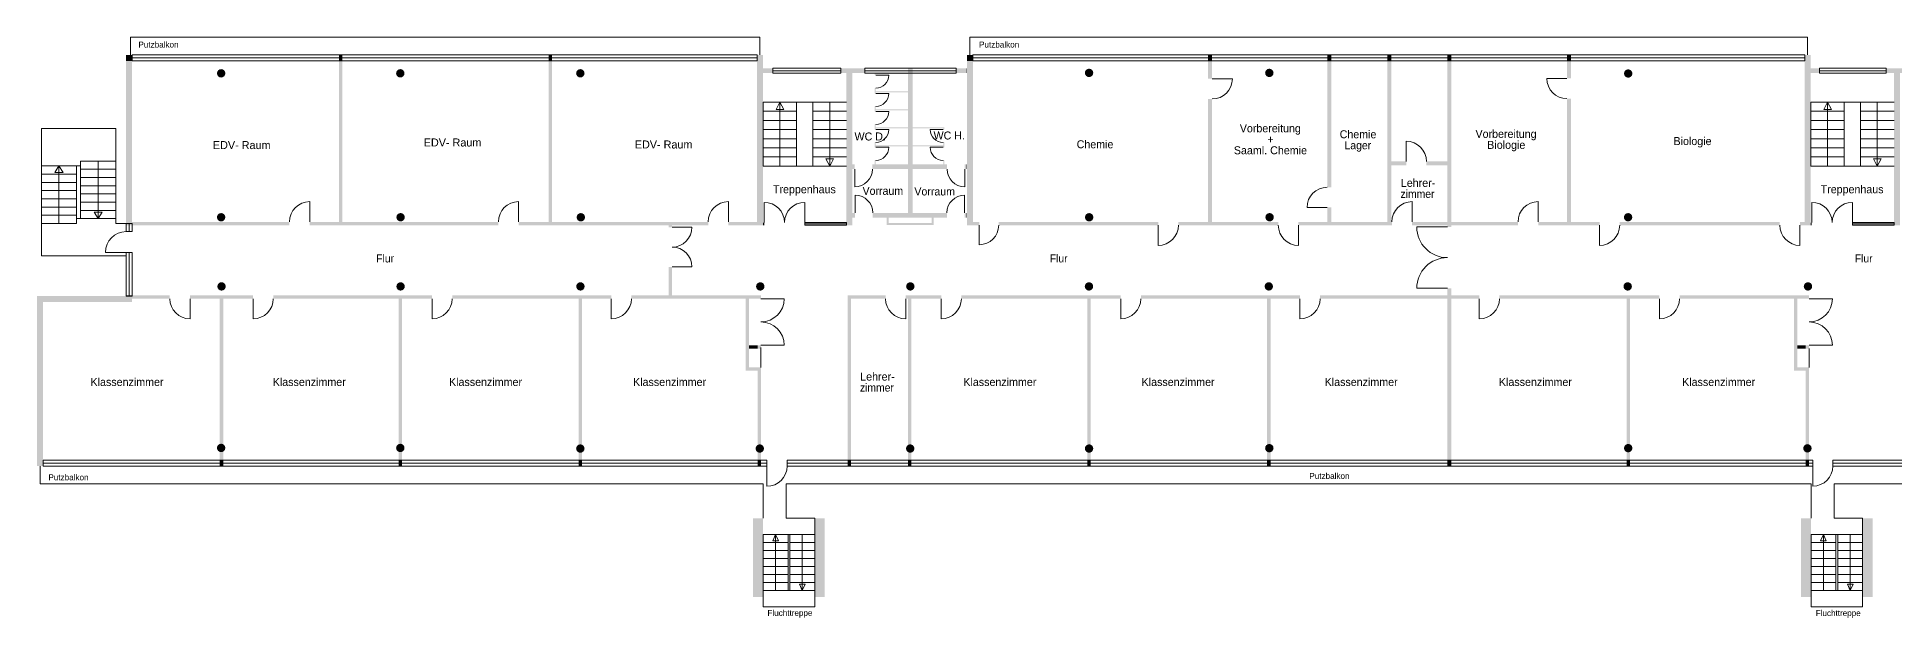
# Model space of a CAD drawing. Header units: inches. Extents: x 6025 to 173895, y 48950 to 78000.
# Drawn here: x 6025 to 98885, y 48950 to 78000 of the extents above; entities that cross this region are included whole.
import ezdxf

# ---------------------------------------------------------------- set-up
doc = ezdxf.new("R2010")
doc.units = ezdxf.units.IN
doc.header["$LTSCALE"] = 150
doc.header["$MEASUREMENT"] = 0
doc.header["$PDMODE"] = 34
doc.header["$PDSIZE"] = 5
doc.linetypes.add('Standardmuster', pattern=[0])
doc.linetypes.add('Volllinie', pattern=[0])
doc.layers.add('Grundebene', color=7, linetype='Continuous')
doc.styles.add('ARIAL', font='arial.ttf', dxfattribs={"height": 0.2})

# ---------------------------------------------------------------- blocks, each defined once
blk = doc.blocks.new('door-7B')
at = {"layer": 'Grundebene', "color": 18, "linetype": 'Standardmuster', "lineweight": 13, "true_color": 0x000000}
blk.add_line((10474, 67231), (9435, 67231), dxfattribs=at)
blk.add_arc((10474, 67231), 1039, 90, 180, dxfattribs=at)
blk = doc.blocks.new('win-83')
at = {"layer": 'Grundebene', "color": 18, "linetype": 'Standardmuster', "lineweight": 13, "true_color": 0x000000}
for p, q in [((10774, 67231), (10474, 67231)), ((10474, 65050), (10474, 67231)), ((10624, 65050), (10624, 67231)), ((10774, 65050), (10774, 67231)), ((10474, 65050), (10774, 65050))]:
    blk.add_line(p, q, dxfattribs=at)
blk = doc.blocks.new('win-8E')
at = {"layer": 'Grundebene', "color": 18, "linetype": 'Standardmuster', "lineweight": 13, "true_color": 0x000000}
for p, q in [((10774, 68677), (10474, 68677)), ((10474, 68270), (10474, 68677)), ((10474, 68270), (10774, 68270)), ((10624, 68270), (10624, 68677)), ((10774, 68270), (10774, 68677))]:
    blk.add_line(p, q, dxfattribs=at)
blk = doc.blocks.new('win-A4')
at = {"layer": 'Grundebene', "color": 18, "linetype": 'Standardmuster', "lineweight": 13, "true_color": 0x000000}
for p, q in [((52804, 77110), (52804, 76810)), ((94383, 77110), (52804, 77110)), ((94383, 76810), (94383, 77110)), ((94383, 76960), (52804, 76960)), ((94383, 76810), (52804, 76810))]:
    blk.add_line(p, q, dxfattribs=at)
blk = doc.blocks.new('win-AF')
at = {"layer": 'Grundebene', "color": 18, "linetype": 'Standardmuster', "lineweight": 13, "true_color": 0x000000}
for p, q in [((10774, 77110), (10774, 76810)), ((42016, 77110), (10774, 77110)), ((42016, 76810), (42016, 77110)), ((42016, 76960), (10774, 76960)), ((42016, 76810), (10774, 76810))]:
    blk.add_line(p, q, dxfattribs=at)
blk = doc.blocks.new('door-1AB')
at = {"layer": 'Grundebene', "color": 18, "linetype": 'Standardmuster', "lineweight": 13, "true_color": 0x000000}
for p, q in [((94734, 68720), (94734, 69735)), ((96764, 68720), (96764, 69735))]:
    blk.add_line(p, q, dxfattribs=at)
for centre, start, end in [((94734, 68720), 0, 90), ((96764, 68720), 90, 180)]:
    blk.add_arc(centre, 1015, start, end, dxfattribs=at)
blk = doc.blocks.new('win-1B5')
at = {"layer": 'Grundebene', "color": 18, "linetype": 'Standardmuster', "lineweight": 13, "true_color": 0x000000}
for p, q in [((96764, 68720), (96764, 68590)), ((96764, 68720), (98845, 68720)), ((98845, 68590), (98845, 68720)), ((96764, 68655), (98845, 68655)), ((96764, 68590), (98845, 68590))]:
    blk.add_line(p, q, dxfattribs=at)
blk = doc.blocks.new('door-2E0')
at = {"layer": 'Grundebene', "color": 18, "linetype": 'Standardmuster', "lineweight": 13, "true_color": 0x000000}
for p, q in [((94595, 64917), (95761, 64917)), ((94595, 62586), (95761, 62586))]:
    blk.add_line(p, q, dxfattribs=at)
for centre, start, end in [((94595, 64917), 270, 0), ((94595, 62586), 0, 90)]:
    blk.add_arc(centre, 1166, start, end, dxfattribs=at)
blk = doc.blocks.new('door-2EA')
at = {"layer": 'Grundebene', "color": 18, "linetype": 'Standardmuster', "lineweight": 13, "true_color": 0x000000}
blk.add_line((87115, 64915), (87115, 63905), dxfattribs=at)
blk.add_arc((87115, 64915), 1010, 270, 0, dxfattribs=at)
blk = doc.blocks.new('door-2F2')
at = {"layer": 'Grundebene', "color": 18, "linetype": 'Standardmuster', "lineweight": 13, "true_color": 0x000000}
blk.add_line((78113, 64915), (78113, 63905), dxfattribs=at)
blk.add_arc((78113, 64915), 1010, 270, 0, dxfattribs=at)
blk = doc.blocks.new('door-2FA')
at = {"layer": 'Grundebene', "color": 18, "linetype": 'Standardmuster', "lineweight": 13, "true_color": 0x000000}
blk.add_line((69147, 64915), (69147, 63905), dxfattribs=at)
blk.add_arc((69147, 64915), 1010, 270, 0, dxfattribs=at)
blk = doc.blocks.new('door-302')
at = {"layer": 'Grundebene', "color": 18, "linetype": 'Standardmuster', "lineweight": 13, "true_color": 0x000000}
blk.add_line((60187, 64915), (60187, 63905), dxfattribs=at)
blk.add_arc((60187, 64915), 1010, 270, 0, dxfattribs=at)
blk = doc.blocks.new('door-30A')
at = {"layer": 'Grundebene', "color": 18, "linetype": 'Standardmuster', "lineweight": 13, "true_color": 0x000000}
blk.add_line((51215, 64915), (51215, 63905), dxfattribs=at)
blk.add_arc((51215, 64915), 1010, 270, 0, dxfattribs=at)
blk = doc.blocks.new('door-312')
at = {"layer": 'Grundebene', "color": 18, "linetype": 'Standardmuster', "lineweight": 13, "true_color": 0x000000}
blk.add_line((49442, 64915), (49442, 63905), dxfattribs=at)
blk.add_arc((49442, 64915), 1010, 180, 270, dxfattribs=at)
blk = doc.blocks.new('door-36C')
at = {"layer": 'Grundebene', "color": 18, "linetype": 'Standardmuster', "lineweight": 13, "true_color": 0x000000}
for p, q in [((42367, 68720), (42367, 69735)), ((44397, 68720), (44397, 69735))]:
    blk.add_line(p, q, dxfattribs=at)
for centre, start, end in [((42367, 68720), 0, 90), ((44397, 68720), 90, 180)]:
    blk.add_arc(centre, 1015, start, end, dxfattribs=at)
blk = doc.blocks.new('win-376')
at = {"layer": 'Grundebene', "color": 18, "linetype": 'Standardmuster', "lineweight": 13, "true_color": 0x000000}
for p, q in [((44397, 68720), (44397, 68590)), ((44397, 68720), (46478, 68720)), ((46478, 68590), (46478, 68720)), ((44397, 68655), (46478, 68655)), ((44397, 68590), (46478, 68590))]:
    blk.add_line(p, q, dxfattribs=at)
blk = doc.blocks.new('door-381')
at = {"layer": 'Grundebene', "color": 18, "linetype": 'Standardmuster', "lineweight": 13, "true_color": 0x000000}
blk.add_line((46894, 71398), (46894, 70513), dxfattribs=at)
blk.add_arc((46894, 71398), 885, 270, 0, dxfattribs=at)
blk = doc.blocks.new('door-389')
at = {"layer": 'Grundebene', "color": 18, "linetype": 'Standardmuster', "lineweight": 13, "true_color": 0x000000}
blk.add_line((46913, 69210), (46913, 70095), dxfattribs=at)
blk.add_arc((46913, 69210), 885, 0, 90, dxfattribs=at)
blk = doc.blocks.new('door-391')
at = {"layer": 'Grundebene', "color": 18, "linetype": 'Standardmuster', "lineweight": 13, "true_color": 0x000000}
blk.add_line((52386, 69210), (52386, 70095), dxfattribs=at)
blk.add_arc((52386, 69210), 885, 90, 180, dxfattribs=at)
blk = doc.blocks.new('door-399')
at = {"layer": 'Grundebene', "color": 18, "linetype": 'Standardmuster', "lineweight": 13, "true_color": 0x000000}
blk.add_line((52395, 71398), (52395, 70513), dxfattribs=at)
blk.add_arc((52395, 71398), 885, 180, 270, dxfattribs=at)
blk = doc.blocks.new('win-3BA')
at = {"layer": 'Grundebene', "color": 18, "linetype": 'Standardmuster', "lineweight": 13, "true_color": 0x000000}
for p, q in [((47402, 76439), (47402, 76199)), ((47402, 76439), (51956, 76439)), ((47402, 76319), (51956, 76319)), ((47402, 76199), (51956, 76199)), ((51956, 76199), (51956, 76439))]:
    blk.add_line(p, q, dxfattribs=at)
blk = doc.blocks.new('door-3DE')
at = {"layer": 'Grundebene', "color": 18, "linetype": 'Standardmuster', "lineweight": 13, "true_color": 0x000000}
blk.add_line((47943, 72488), (48597, 72488), dxfattribs=at)
blk.add_arc((47943, 72488), 654, 270, 0, dxfattribs=at)
blk = doc.blocks.new('door-3F1')
at = {"layer": 'Grundebene', "color": 18, "linetype": 'Standardmuster', "lineweight": 13, "true_color": 0x000000}
blk.add_line((47943, 73385), (48597, 73385), dxfattribs=at)
blk.add_arc((47943, 73385), 654, 270, 0, dxfattribs=at)
blk = doc.blocks.new('door-404')
at = {"layer": 'Grundebene', "color": 18, "linetype": 'Standardmuster', "lineweight": 13, "true_color": 0x000000}
blk.add_line((47943, 74286), (48597, 74286), dxfattribs=at)
blk.add_arc((47943, 74286), 654, 270, 0, dxfattribs=at)
blk = doc.blocks.new('door-417')
at = {"layer": 'Grundebene', "color": 18, "linetype": 'Standardmuster', "lineweight": 13, "true_color": 0x000000}
blk.add_line((47943, 75187), (48597, 75187), dxfattribs=at)
blk.add_arc((47943, 75187), 654, 270, 0, dxfattribs=at)
blk = doc.blocks.new('door-42A')
at = {"layer": 'Grundebene', "color": 18, "linetype": 'Standardmuster', "lineweight": 13, "true_color": 0x000000}
blk.add_line((47943, 76098), (48597, 76098), dxfattribs=at)
blk.add_arc((47943, 76098), 654, 270, 0, dxfattribs=at)
blk = doc.blocks.new('door-448')
at = {"layer": 'Grundebene', "color": 18, "linetype": 'Standardmuster', "lineweight": 13, "true_color": 0x000000}
blk.add_line((51318, 73385), (50664, 73385), dxfattribs=at)
blk.add_arc((51318, 73385), 654, 180, 270, dxfattribs=at)
blk = doc.blocks.new('door-450')
at = {"layer": 'Grundebene', "color": 18, "linetype": 'Standardmuster', "lineweight": 13, "true_color": 0x000000}
blk.add_line((51318, 72488), (50664, 72488), dxfattribs=at)
blk.add_arc((51318, 72488), 654, 180, 270, dxfattribs=at)
blk = doc.blocks.new('door-473')
at = {"layer": 'Grundebene', "color": 18, "linetype": 'Standardmuster', "lineweight": 13, "true_color": 0x000000}
for p, q in [((42204, 64917), (43370, 64917)), ((42204, 62586), (43370, 62586))]:
    blk.add_line(p, q, dxfattribs=at)
for centre, start, end in [((42204, 64917), 270, 0), ((42204, 62586), 0, 90)]:
    blk.add_arc(centre, 1166, start, end, dxfattribs=at)
blk = doc.blocks.new('door-4AB')
at = {"layer": 'Grundebene', "color": 18, "linetype": 'Standardmuster', "lineweight": 13, "true_color": 0x000000}
blk.add_line((34722, 64915), (34722, 63905), dxfattribs=at)
blk.add_arc((34722, 64915), 1010, 270, 0, dxfattribs=at)
blk = doc.blocks.new('door-4B3')
at = {"layer": 'Grundebene', "color": 18, "linetype": 'Standardmuster', "lineweight": 13, "true_color": 0x000000}
blk.add_line((25763, 64915), (25763, 63905), dxfattribs=at)
blk.add_arc((25763, 64915), 1010, 270, 0, dxfattribs=at)
blk = doc.blocks.new('door-4BB')
at = {"layer": 'Grundebene', "color": 18, "linetype": 'Standardmuster', "lineweight": 13, "true_color": 0x000000}
blk.add_line((16821, 64915), (16821, 63905), dxfattribs=at)
blk.add_arc((16821, 64915), 1010, 270, 0, dxfattribs=at)
blk = doc.blocks.new('door-4C3')
at = {"layer": 'Grundebene', "color": 18, "linetype": 'Standardmuster', "lineweight": 13, "true_color": 0x000000}
blk.add_line((13666, 64915), (13666, 63905), dxfattribs=at)
blk.add_arc((13666, 64915), 1010, 180, 270, dxfattribs=at)
blk = doc.blocks.new('door-4EB')
at = {"layer": 'Grundebene', "color": 18, "linetype": 'Standardmuster', "lineweight": 13, "true_color": 0x000000}
blk.add_line((40578, 68760), (40578, 69770), dxfattribs=at)
blk.add_arc((40578, 68760), 1010, 90, 180, dxfattribs=at)
blk = doc.blocks.new('door-4F3')
at = {"layer": 'Grundebene', "color": 18, "linetype": 'Standardmuster', "lineweight": 13, "true_color": 0x000000}
blk.add_line((30092, 68760), (30092, 69770), dxfattribs=at)
blk.add_arc((30092, 68760), 1010, 90, 180, dxfattribs=at)
blk = doc.blocks.new('door-4FB')
at = {"layer": 'Grundebene', "color": 18, "linetype": 'Standardmuster', "lineweight": 13, "true_color": 0x000000}
blk.add_line((19649, 68760), (19649, 69770), dxfattribs=at)
blk.add_arc((19649, 68760), 1010, 90, 180, dxfattribs=at)
blk = doc.blocks.new('door-50C')
at = {"layer": 'Grundebene', "color": 18, "linetype": 'Standardmuster', "lineweight": 13, "true_color": 0x000000}
for p, q in [((37760, 68491), (38754, 68491)), ((37760, 66503), (38754, 66503))]:
    blk.add_line(p, q, dxfattribs=at)
for centre, start, end in [((37760, 68491), 270, 0), ((37760, 66503), 0, 90)]:
    blk.add_arc(centre, 994, start, end, dxfattribs=at)
blk = doc.blocks.new('door-597')
at = {"layer": 'Grundebene', "color": 18, "linetype": 'Standardmuster', "lineweight": 13, "true_color": 0x000000}
blk.add_line((42502, 56540), (42502, 55530), dxfattribs=at)
blk.add_arc((42502, 56540), 1010, 270, 0, dxfattribs=at)
blk = doc.blocks.new('win-5AC')
at = {"layer": 'Grundebene', "color": 18, "linetype": 'Standardmuster', "lineweight": 13, "true_color": 0x000000}
for p, q in [((42803, 76439), (42803, 76199)), ((42803, 76439), (46194, 76439)), ((42803, 76319), (46194, 76319)), ((42803, 76199), (46194, 76199)), ((46194, 76199), (46194, 76439))]:
    blk.add_line(p, q, dxfattribs=at)
blk = doc.blocks.new('door-5B7')
at = {"layer": 'Grundebene', "color": 18, "linetype": 'Standardmuster', "lineweight": 13, "true_color": 0x000000}
blk.add_line((53116, 68590), (53116, 67616), dxfattribs=at)
blk.add_arc((53116, 68590), 974, 270, 0, dxfattribs=at)
blk = doc.blocks.new('door-5CA')
at = {"layer": 'Grundebene', "color": 18, "linetype": 'Standardmuster', "lineweight": 13, "true_color": 0x000000}
blk.add_line((94787, 56540), (94787, 55540), dxfattribs=at)
blk.add_arc((94787, 56540), 1000, 270, 0, dxfattribs=at)
blk = doc.blocks.new('door-5F2')
at = {"layer": 'Grundebene', "color": 18, "linetype": 'Standardmuster', "lineweight": 13, "true_color": 0x000000}
blk.add_line((94143, 68590), (94143, 67580), dxfattribs=at)
blk.add_arc((94143, 68590), 1010, 180, 270, dxfattribs=at)
blk = doc.blocks.new('door-5FA')
at = {"layer": 'Grundebene', "color": 18, "linetype": 'Standardmuster', "lineweight": 13, "true_color": 0x000000}
blk.add_line((81061, 68760), (81061, 69770), dxfattribs=at)
blk.add_arc((81061, 68760), 1010, 90, 180, dxfattribs=at)
blk = doc.blocks.new('door-602')
at = {"layer": 'Grundebene', "color": 18, "linetype": 'Standardmuster', "lineweight": 13, "true_color": 0x000000}
blk.add_line((74755, 68760), (74755, 69770), dxfattribs=at)
blk.add_arc((74755, 68760), 1010, 90, 180, dxfattribs=at)
blk = doc.blocks.new('door-60A')
at = {"layer": 'Grundebene', "color": 18, "linetype": 'Standardmuster', "lineweight": 13, "true_color": 0x000000}
blk.add_line((70514, 69478), (69504, 69478), dxfattribs=at)
blk.add_arc((70514, 69478), 1010, 90, 180, dxfattribs=at)
blk = doc.blocks.new('door-612')
at = {"layer": 'Grundebene', "color": 18, "linetype": 'Standardmuster', "lineweight": 13, "true_color": 0x000000}
blk.add_line((62063, 68590), (62063, 67580), dxfattribs=at)
blk.add_arc((62063, 68590), 1010, 270, 0, dxfattribs=at)
blk = doc.blocks.new('door-61A')
at = {"layer": 'Grundebene', "color": 18, "linetype": 'Standardmuster', "lineweight": 13, "true_color": 0x000000}
blk.add_line((64760, 75917), (65770, 75917), dxfattribs=at)
blk.add_arc((64760, 75917), 1010, 270, 0, dxfattribs=at)
blk = doc.blocks.new('door-622')
at = {"layer": 'Grundebene', "color": 18, "linetype": 'Standardmuster', "lineweight": 13, "true_color": 0x000000}
blk.add_line((82495, 75933), (81485, 75933), dxfattribs=at)
blk.add_arc((82495, 75933), 1010, 180, 270, dxfattribs=at)
blk = doc.blocks.new('door-633')
at = {"layer": 'Grundebene', "color": 18, "linetype": 'Standardmuster', "lineweight": 13, "true_color": 0x000000}
blk.add_line((74460, 71783), (74460, 72793), dxfattribs=at)
blk.add_arc((74460, 71783), 1010, 0, 90, dxfattribs=at)
blk = doc.blocks.new('door-63B')
at = {"layer": 'Grundebene', "color": 18, "linetype": 'Standardmuster', "lineweight": 13, "true_color": 0x000000}
for p, q in [((76521, 68504), (74987, 68504)), ((76521, 65436), (74987, 65436))]:
    blk.add_line(p, q, dxfattribs=at)
for centre, start, end in [((76521, 68504), 180, 270), ((76521, 65436), 90, 180)]:
    blk.add_arc(centre, 1534, start, end, dxfattribs=at)
blk = doc.blocks.new('win-65F')
at = {"layer": 'Grundebene', "color": 18, "linetype": 'Standardmuster', "lineweight": 13, "true_color": 0x000000}
for p, q in [((95120, 76439), (95120, 76199)), ((95120, 76439), (98447, 76439)), ((95120, 76319), (98447, 76319)), ((95120, 76199), (98447, 76199)), ((98447, 76199), (98447, 76439))]:
    blk.add_line(p, q, dxfattribs=at)
blk = doc.blocks.new('door-8A4')
at = {"layer": 'Grundebene', "color": 18, "linetype": 'Standardmuster', "lineweight": 13, "true_color": 0x000000}
blk.add_line((69075, 68590), (69075, 67580), dxfattribs=at)
blk.add_arc((69075, 68590), 1010, 180, 270, dxfattribs=at)
blk = doc.blocks.new('door-8AC')
at = {"layer": 'Grundebene', "color": 18, "linetype": 'Standardmuster', "lineweight": 13, "true_color": 0x000000}
blk.add_line((84122, 68590), (84122, 67580), dxfattribs=at)
blk.add_arc((84122, 68590), 1010, 270, 0, dxfattribs=at)

msp = doc.modelspace()

# ---------------------------------------------------------------- hatches: boundary and pattern name
at = {"layer": 'Grundebene', "true_color": 0x000000, "transparency": 33554687}
for points in [[(10774, 76810), (10774, 77110), (10474, 77110), (10474, 76810)], [(21114, 77110), (21284, 77110), (21284, 76810), (21114, 76810)], [(31589, 77110), (31759, 77110), (31759, 76810), (31589, 76810)], [(42016, 68590), (42016, 77110), (42316, 77110), (42316, 68590)], [(52804, 76810), (52804, 77110), (52505, 77110), (52505, 76810)], [(64560, 77110), (64760, 77110), (64760, 76810), (64560, 76810)], [(70514, 77110), (70714, 77110), (70714, 76810), (70514, 76810)], [(73511, 77110), (73711, 77110), (73711, 76810), (73511, 76810)], [(76521, 77110), (76721, 77110), (76721, 76810), (76521, 76810)], [(82495, 77110), (82695, 77110), (82695, 76810), (82495, 76810)], [(94383, 68590), (94383, 77110), (94683, 77110), (94683, 68590)], [(21284, 76810), (21284, 68760), (21114, 68760), (21114, 76810)], [(31759, 76810), (31759, 68760), (31589, 68760), (31589, 76810)], [(46778, 76199), (46778, 68590), (46478, 68590), (46478, 76199)], [(49789, 76439), (49789, 68970), (49549, 68970), (49549, 76439)], [(52488, 76199), (52505, 76199), (52505, 76439), (52488, 76439)], [(52805, 76810), (52805, 68590), (52505, 68590), (52505, 76810)], [(73511, 68760), (73511, 76810), (73711, 76810), (73711, 68760)], [(99145, 76199), (99145, 68590), (98845, 68590), (98845, 76199)], [(52488, 71398), (52505, 71398), (52505, 71638), (52488, 71638)], [(42367, 68720), (42316, 68720), (42316, 68590), (42367, 68590)], [(48592, 68970), (48592, 68700), (50738, 68700), (50738, 68970), (50838, 68970), (50838, 68600), (48492, 68600), (48492, 68970)], [(52488, 68970), (52505, 68970), (52505, 69210), (52488, 69210)], [(94734, 68720), (94683, 68720), (94683, 68590), (94734, 68590)], [(6325, 65050), (6325, 56540), (6025, 56540), (6025, 65050)], [(6325, 65050), (10745, 65050), (10745, 64750), (6325, 64750)], [(10774, 65085), (10474, 65085), (10474, 65048), (10774, 65048)], [(15324, 64915), (15324, 56840), (15154, 56840), (15154, 64915)], [(24258, 64915), (24258, 56840), (24088, 56840), (24088, 64915)], [(33260, 64915), (33260, 56840), (33090, 56840), (33090, 64915)], [(41615, 64915), (41615, 61480), (42034, 61480), (42034, 61310), (41445, 61310), (41445, 64915)], [(49727, 64915), (49727, 56840), (49557, 56840), (49557, 64915)], [(58685, 64915), (58685, 56840), (58515, 56840), (58515, 64915)], [(67679, 64915), (67679, 56840), (67509, 56840), (67509, 64915)], [(85649, 64915), (85649, 56840), (85479, 56840), (85479, 64915)], [(94006, 64915), (94006, 61480), (94425, 61480), (94425, 61310), (93836, 61310), (93836, 64915)], [(41615, 62586), (42034, 62586), (42034, 62416), (41615, 62416)], [(94006, 62586), (94425, 62586), (94425, 62416), (94006, 62416)], [(15154, 56840), (15324, 56840), (15324, 56540), (15154, 56540)], [(24088, 56840), (24258, 56840), (24258, 56540), (24088, 56540)], [(33090, 56840), (33260, 56840), (33260, 56540), (33090, 56540)], [(42034, 56840), (42204, 56840), (42204, 56540), (42034, 56540)], [(46540, 56840), (46710, 56840), (46710, 56540), (46540, 56540)], [(49557, 56840), (49727, 56840), (49727, 56540), (49557, 56540)], [(58515, 56840), (58685, 56840), (58685, 56540), (58515, 56540)], [(67509, 56840), (67679, 56840), (67679, 56540), (67509, 56540)], [(76521, 56840), (76721, 56840), (76721, 56540), (76521, 56540)], [(85479, 56840), (85649, 56840), (85649, 56540), (85479, 56540)], [(94425, 56840), (94595, 56840), (94595, 56540), (94425, 56540)], [(41815, 53930), (42315, 53930), (42315, 50000), (41815, 50000)], [(44895, 53930), (45395, 53930), (45395, 50000), (44895, 50000)], [(94195, 53930), (94695, 53930), (94695, 50000), (94195, 50000)], [(97275, 53930), (97775, 53930), (97775, 50000), (97275, 50000)], [(42315, 49501), (44895, 49501), (44895, 49493), (42315, 49493)], [(94695, 49501), (97275, 49501), (97275, 49493), (94695, 49493)]]:
    msp.add_hatch(color=18, dxfattribs=at).paths.add_polyline_path(points, flags=0)
h = msp.add_hatch(color=18, dxfattribs=at)
h.paths.add_polyline_path([(10774, 65050), (10474, 65050), (10474, 64750), (10774, 64750)], flags=0)
h.paths.add_polyline_path([(10474, 76810), (10774, 76810), (10774, 68677), (10474, 68677)], flags=0)
h = msp.add_hatch(color=18, dxfattribs=at)
edge = h.paths.add_edge_path(flags=0)
edge.add_arc((15222, 76190), 210, 0, 360)
h = msp.add_hatch(color=18, dxfattribs=at)
edge = h.paths.add_edge_path(flags=0)
edge.add_arc((24177, 76190), 210, 0, 360)
h = msp.add_hatch(color=18, dxfattribs=at)
edge = h.paths.add_edge_path(flags=0)
edge.add_arc((33177, 76190), 210, 0, 360)
h = msp.add_hatch(color=18, dxfattribs=at)
h.paths.add_polyline_path([(42803, 76199), (42316, 76199), (42316, 76439), (42803, 76439)], flags=0)
h.paths.add_polyline_path([(47402, 76439), (46194, 76439), (46194, 76199), (47402, 76199)], flags=0)
h.paths.add_polyline_path([(51956, 76199), (52488, 76199), (52488, 76439), (51956, 76439)], flags=0)
h = msp.add_hatch(color=18, dxfattribs=at)
h.paths.add_polyline_path([(47893, 76199), (49549, 76199), (49549, 76149), (47943, 76149), (47943, 76098), (47893, 76098)], flags=0)
h.paths.add_polyline_path([(47943, 75248), (47943, 75444), (47893, 75444), (47893, 75248)], flags=0)
h = msp.add_hatch(color=18, dxfattribs=at)
edge = h.paths.add_edge_path(flags=0)
edge.add_arc((58607, 76210), 210, 0, 360)
h = msp.add_hatch(color=18, dxfattribs=at)
h.paths.add_polyline_path([(64560, 75917), (64760, 75917), (64760, 76810), (64560, 76810)], flags=0)
h.paths.add_polyline_path([(64760, 68760), (64760, 74907), (64560, 74907), (64560, 68760)], flags=0)
h = msp.add_hatch(color=18, dxfattribs=at)
edge = h.paths.add_edge_path(flags=0)
edge.add_arc((67617, 76210), 210, 0, 360)
h = msp.add_hatch(color=18, dxfattribs=at)
h.paths.add_polyline_path([(70514, 70488), (70714, 70488), (70714, 76810), (70514, 76810)], flags=0)
h.paths.add_polyline_path([(70714, 68760), (70714, 69478), (70514, 69478), (70514, 68760)], flags=0)
h = msp.add_hatch(color=18, dxfattribs=at)
h.paths.add_polyline_path([(76521, 68504), (76721, 68504), (76721, 76810), (76521, 76810)], flags=0)
h.paths.add_polyline_path([(76721, 56840), (76721, 65436), (76521, 65436), (76521, 56840)], flags=0)
h = msp.add_hatch(color=18, dxfattribs=at)
h.paths.add_polyline_path([(82495, 75933), (82695, 75933), (82695, 76810), (82495, 76810)], flags=0)
h.paths.add_polyline_path([(82495, 68760), (82495, 74923), (82695, 74923), (82695, 68760)], flags=0)
h = msp.add_hatch(color=18, dxfattribs=at)
edge = h.paths.add_edge_path(flags=0)
edge.add_arc((85557, 76180), 210, 0, 360)
h = msp.add_hatch(color=18, dxfattribs=at)
h.paths.add_polyline_path([(95120, 76199), (94683, 76199), (94683, 76439), (95120, 76439)], flags=0)
h.paths.add_polyline_path([(99769, 76439), (98447, 76439), (98447, 76199), (99769, 76199)], flags=0)
h.paths.add_polyline_path([(104323, 76199), (104855, 76199), (104855, 76439), (104323, 76439)], flags=0)
h = msp.add_hatch(color=18, dxfattribs=at)
h.paths.add_polyline_path([(47893, 75288), (49549, 75288), (49549, 75238), (47943, 75238), (47943, 75187), (47893, 75187)], flags=0)
h.paths.add_polyline_path([(47943, 74337), (47943, 74533), (47893, 74533), (47893, 74337)], flags=0)
h = msp.add_hatch(color=18, dxfattribs=at)
h.paths.add_polyline_path([(47893, 74388), (49549, 74388), (49549, 74338), (47943, 74338), (47943, 74286), (47893, 74286)], flags=0)
h.paths.add_polyline_path([(47943, 73436), (47943, 73632), (47893, 73632), (47893, 73436)], flags=0)
h = msp.add_hatch(color=18, dxfattribs=at)
h.paths.add_polyline_path([(47893, 73487), (49549, 73487), (49549, 73437), (47943, 73437), (47943, 73385), (47893, 73385)], flags=0)
h.paths.add_polyline_path([(47943, 72535), (47943, 72731), (47893, 72731), (47893, 72535)], flags=0)
h = msp.add_hatch(color=18, dxfattribs=at)
h.paths.add_polyline_path([(49713, 73487), (49713, 73437), (51318, 73437), (51318, 73385), (51368, 73385), (51368, 73487)], flags=0)
h.paths.add_polyline_path([(51318, 72535), (51368, 72535), (51368, 72731), (51318, 72731)], flags=0)
h = msp.add_hatch(color=18, dxfattribs=at)
h.paths.add_polyline_path([(47893, 72590), (49549, 72590), (49549, 72540), (47943, 72540), (47943, 72488), (47893, 72488)], flags=0)
h.paths.add_polyline_path([(47943, 71638), (47943, 71834), (47893, 71834), (47893, 71638)], flags=0)
h = msp.add_hatch(color=18, dxfattribs=at)
h.paths.add_polyline_path([(51368, 72590), (49713, 72590), (49713, 72540), (51318, 72540), (51318, 72488), (51368, 72488)], flags=0)
h.paths.add_polyline_path([(51318, 71638), (51318, 71834), (51368, 71834), (51368, 71638)], flags=0)
h = msp.add_hatch(color=18, dxfattribs=at)
h.paths.add_polyline_path([(46894, 71638), (46738, 71638), (46738, 71398), (46894, 71398)], flags=0)
h.paths.add_polyline_path([(47779, 71398), (51510, 71398), (51510, 71638), (47779, 71638)], flags=0)
h.paths.add_polyline_path([(52395, 71638), (52395, 71398), (52488, 71398), (52488, 71638)], flags=0)
h = msp.add_hatch(color=18, dxfattribs=at)
h.paths.add_polyline_path([(75470, 71783), (75470, 71583), (76521, 71583), (76521, 71783)], flags=0)
h.paths.add_polyline_path([(73711, 71583), (74460, 71583), (74460, 71783), (73711, 71783)], flags=0)
h = msp.add_hatch(color=18, dxfattribs=at)
h.paths.add_polyline_path([(39568, 68590), (39568, 68760), (30092, 68760), (30092, 68590)], flags=0)
h.paths.add_polyline_path([(18639, 68760), (18639, 68590), (10474, 68590), (10474, 68760)], flags=0)
h.paths.add_polyline_path([(29082, 68590), (29082, 68760), (19649, 68760), (19649, 68590)], flags=0)
h.paths.add_polyline_path([(40578, 68760), (42016, 68760), (42016, 68590), (40578, 68590)], flags=0)
h = msp.add_hatch(color=18, dxfattribs=at)
edge = h.paths.add_edge_path(flags=0)
edge.add_arc((15222, 68990), 210, 0, 360)
h = msp.add_hatch(color=18, dxfattribs=at)
edge = h.paths.add_edge_path(flags=0)
edge.add_arc((24192, 68990), 210, 0, 360)
h = msp.add_hatch(color=18, dxfattribs=at)
edge = h.paths.add_edge_path(flags=0)
edge.add_arc((33202, 68990), 210, 0, 360)
h = msp.add_hatch(color=18, dxfattribs=at)
h.paths.add_polyline_path([(46913, 69210), (46738, 69210), (46738, 68970), (46913, 68970)], flags=0)
h.paths.add_polyline_path([(47798, 69210), (51501, 69210), (51501, 68970), (47798, 68970)], flags=0)
h.paths.add_polyline_path([(52386, 68970), (52386, 69210), (52488, 69210), (52488, 68970)], flags=0)
h = msp.add_hatch(color=18, dxfattribs=at)
h.paths.add_polyline_path([(53116, 68590), (52805, 68590), (52805, 68760), (53116, 68760)], flags=0)
h.paths.add_polyline_path([(93133, 68590), (93133, 68760), (85132, 68760), (85132, 68590)], flags=0)
h.paths.add_polyline_path([(81061, 68760), (81061, 68590), (84122, 68590), (84122, 68760)], flags=0)
h.paths.add_polyline_path([(68065, 68760), (63073, 68760), (63073, 68590), (68065, 68590)], flags=0)
h.paths.add_polyline_path([(69075, 68590), (73745, 68590), (73745, 68760), (69075, 68760)], flags=0)
h.paths.add_polyline_path([(54090, 68590), (54090, 68760), (62063, 68760), (62063, 68590)], flags=0)
h.paths.add_polyline_path([(80051, 68590), (80051, 68760), (74755, 68760), (74755, 68590)], flags=0)
h.paths.add_polyline_path([(94383, 68760), (94143, 68760), (94143, 68590), (94383, 68590)], flags=0)
h = msp.add_hatch(color=18, dxfattribs=at)
edge = h.paths.add_edge_path(flags=0)
edge.add_arc((58612, 68990), 210, 0, 360)
h = msp.add_hatch(color=18, dxfattribs=at)
edge = h.paths.add_edge_path(flags=0)
edge.add_arc((67632, 68990), 210, 0, 360)
h = msp.add_hatch(color=18, dxfattribs=at)
edge = h.paths.add_edge_path(flags=0)
edge.add_arc((85552, 68990), 210, 0, 360)
h = msp.add_hatch(color=18, dxfattribs=at)
h.paths.add_polyline_path([(37760, 66503), (37590, 66503), (37590, 65085), (37760, 65085)], flags=0)
h.paths.add_polyline_path([(37590, 68590), (37590, 68491), (37760, 68491), (37760, 68590)], flags=0)
h = msp.add_hatch(color=18, dxfattribs=at)
h.paths.add_polyline_path([(42204, 64917), (42204, 65085), (35732, 65085), (35732, 64915), (41998, 64915), (41998, 64917)], flags=0)
h.paths.add_polyline_path([(42034, 61480), (42204, 61480), (42204, 56840), (42034, 56840)], flags=0)
h.paths.add_polyline_path([(42204, 62416), (42034, 62416), (42034, 62586), (42204, 62586)], flags=0)
h.paths.add_polyline_path([(12656, 65085), (10774, 65085), (10774, 64915), (12656, 64915)], flags=0)
h.paths.add_polyline_path([(16821, 64915), (16821, 65085), (13666, 65085), (13666, 64915)], flags=0)
h.paths.add_polyline_path([(25763, 65085), (25763, 64915), (17831, 64915), (17831, 65085)], flags=0)
h.paths.add_polyline_path([(34722, 64915), (26773, 64915), (26773, 65085), (34722, 65085)], flags=0)
h = msp.add_hatch(color=18, dxfattribs=at)
edge = h.paths.add_edge_path(flags=0)
edge.add_arc((15242, 65530), 210, 0, 360)
h = msp.add_hatch(color=18, dxfattribs=at)
edge = h.paths.add_edge_path(flags=0)
edge.add_arc((24192, 65530), 210, 0, 360)
h = msp.add_hatch(color=18, dxfattribs=at)
edge = h.paths.add_edge_path(flags=0)
edge.add_arc((33182, 65530), 210, 0, 360)
h = msp.add_hatch(color=18, dxfattribs=at)
edge = h.paths.add_edge_path(flags=0)
edge.add_arc((42172, 65530), 210, 0, 360)
h = msp.add_hatch(color=18, dxfattribs=at)
h.paths.add_polyline_path([(94389, 64915), (94389, 64917), (94595, 64917), (94595, 65085), (88125, 65085), (88125, 64915)], flags=0)
h.paths.add_polyline_path([(94425, 61480), (94595, 61480), (94595, 56840), (94425, 56840)], flags=0)
h.paths.add_polyline_path([(94595, 62416), (94425, 62416), (94425, 62586), (94595, 62586)], flags=0)
h.paths.add_polyline_path([(48432, 64915), (48432, 65085), (46540, 65085), (46540, 56840), (46710, 56840), (46710, 64915)], flags=0)
h.paths.add_polyline_path([(49442, 64915), (51215, 64915), (51215, 65085), (49442, 65085)], flags=0)
h.paths.add_polyline_path([(52225, 65085), (60187, 65085), (60187, 64915), (52225, 64915)], flags=0)
h.paths.add_polyline_path([(69147, 65085), (69147, 64915), (61197, 64915), (61197, 65085)], flags=0)
h.paths.add_polyline_path([(78113, 64915), (70157, 64915), (70157, 65085), (78113, 65085)], flags=0)
h.paths.add_polyline_path([(79123, 64915), (79123, 65085), (87115, 65085), (87115, 64915)], flags=0)
h = msp.add_hatch(color=18, dxfattribs=at)
edge = h.paths.add_edge_path(flags=0)
edge.add_arc((49672, 65530), 210, 0, 360)
h = msp.add_hatch(color=18, dxfattribs=at)
edge = h.paths.add_edge_path(flags=0)
edge.add_arc((58602, 65530), 210, 0, 360)
h = msp.add_hatch(color=18, dxfattribs=at)
edge = h.paths.add_edge_path(flags=0)
edge.add_arc((67592, 65530), 210, 0, 360)
h = msp.add_hatch(color=18, dxfattribs=at)
edge = h.paths.add_edge_path(flags=0)
edge.add_arc((85532, 65530), 210, 0, 360)
h = msp.add_hatch(color=18, dxfattribs=at)
edge = h.paths.add_edge_path(flags=0)
edge.add_arc((94542, 65530), 210, 0, 360)
h = msp.add_hatch(color=18, dxfattribs=at)
edge = h.paths.add_edge_path(flags=0)
edge.add_arc((15222, 57450), 210, 0, 360)
h = msp.add_hatch(color=18, dxfattribs=at)
edge = h.paths.add_edge_path(flags=0)
edge.add_arc((24177, 57450), 210, 0, 360)
h = msp.add_hatch(color=18, dxfattribs=at)
edge = h.paths.add_edge_path(flags=0)
edge.add_arc((33177, 57420), 210, 0, 360)
h = msp.add_hatch(color=18, dxfattribs=at)
edge = h.paths.add_edge_path(flags=0)
edge.add_arc((42147, 57420), 210, 0, 360)
h = msp.add_hatch(color=18, dxfattribs=at)
edge = h.paths.add_edge_path(flags=0)
edge.add_arc((49667, 57420), 210, 0, 360)
h = msp.add_hatch(color=18, dxfattribs=at)
edge = h.paths.add_edge_path(flags=0)
edge.add_arc((58607, 57420), 210, 0, 360)
h = msp.add_hatch(color=18, dxfattribs=at)
edge = h.paths.add_edge_path(flags=0)
edge.add_arc((67617, 57440), 210, 0, 360)
h = msp.add_hatch(color=18, dxfattribs=at)
edge = h.paths.add_edge_path(flags=0)
edge.add_arc((85557, 57440), 210, 0, 360)
h = msp.add_hatch(color=18, dxfattribs=at)
edge = h.paths.add_edge_path(flags=0)
edge.add_arc((94517, 57430), 210, 0, 360)

# ---------------------------------------------------------------- linework, layer by layer
at = {"layer": 'Grundebene', "color": 18, "linetype": 'Volllinie', "lineweight": 13, "true_color": 0x000000}
for p, q in [((10690, 77110), (10690, 78000)), ((10690, 78000), (42145, 78000)), ((42145, 78000), (42145, 77110)), ((52645, 77110), (52645, 78000)), ((52645, 78000), (94512, 78000)), ((94512, 78000), (94512, 77110)), ((42316, 74745), (42316, 71548)), ((44805, 74745), (42316, 74745)), ((42316, 74289), (43989, 74289)), ((43153, 74745), (43153, 71548)), ((43989, 71548), (43989, 74745)), ((44805, 74745), (44805, 71548)), ((46478, 74745), (44805, 74745)), ((44805, 74289), (46478, 74289)), ((45642, 74745), (45642, 71548)), ((94683, 74745), (94683, 71548)), ((97172, 74745), (94683, 74745)), ((94683, 74289), (96356, 74289)), ((95519, 74745), (95519, 71548)), ((96356, 71548), (96356, 74745)), ((97172, 74745), (97172, 71548)), ((98845, 74745), (97172, 74745)), ((97172, 74289), (98845, 74289)), ((98009, 74745), (98009, 71548)), ((6235, 73422), (6235, 67058)), ((6235, 73422), (9961, 73422)), ((9961, 68681), (9961, 73422)), ((42316, 73832), (43989, 73832)), ((42316, 73375), (43989, 73375)), ((44805, 73832), (46478, 73832)), ((44805, 73375), (46478, 73375)), ((94683, 73832), (96356, 73832)), ((94683, 73375), (96356, 73375)), ((97172, 73832), (98845, 73832)), ((97172, 73375), (98845, 73375)), ((42316, 72918), (43989, 72918)), ((42316, 72461), (43989, 72461)), ((44805, 72918), (46478, 72918)), ((44805, 72461), (46478, 72461)), ((94683, 72918), (96356, 72918)), ((94683, 72461), (96356, 72461)), ((97172, 72918), (98845, 72918)), ((97172, 72461), (98845, 72461)), ((8199, 71555), (6235, 71555)), ((7117, 71555), (7117, 68681)), ((7998, 68681), (7998, 71555)), ((8199, 71799), (8199, 68925)), ((9961, 71799), (8199, 71799)), ((9080, 71799), (9080, 68925)), ((42316, 72005), (43989, 72005)), ((43989, 71548), (42316, 71548)), ((43989, 71548), (46478, 71548)), ((44805, 72005), (46478, 72005)), ((94683, 72005), (96356, 72005)), ((96356, 71548), (94683, 71548)), ((96356, 71548), (98845, 71548)), ((97172, 72005), (98845, 72005)), ((6235, 71145), (7998, 71145)), ((6235, 70734), (7998, 70734)), ((8199, 71388), (9961, 71388)), ((8199, 70978), (9961, 70978)), ((6235, 70324), (7998, 70324)), ((6235, 69913), (7998, 69913)), ((8199, 70567), (9961, 70567)), ((8199, 70157), (9961, 70157)), ((8199, 69746), (9961, 69746)), ((6235, 69502), (7998, 69502)), ((6235, 69092), (7998, 69092)), ((7998, 68925), (9961, 68925)), ((8199, 69335), (9961, 69335)), ((7998, 68681), (6235, 68681)), ((9961, 68681), (10474, 68681)), ((6235, 67058), (10474, 67058)), ((42502, 56540), (42502, 56840)), ((43513, 56540), (43513, 56840)), ((6175, 55660), (6175, 56540)), ((42315, 55660), (6175, 55660)), ((42315, 53930), (42315, 55660)), ((94695, 55660), (43466, 55660)), ((43466, 55660), (43466, 53930)), ((94695, 53930), (94695, 55660)), ((120095, 55660), (95846, 55660)), ((95846, 55660), (95846, 53930)), ((43466, 53930), (44895, 53930)), ((44895, 53115), (44895, 53930)), ((95846, 53930), (97275, 53930)), ((97275, 53115), (97275, 53930)), ((44895, 53115), (42315, 53115)), ((42315, 53115), (42315, 50316)), ((42937, 53115), (42937, 50316)), ((43558, 50316), (43558, 53115)), ((43652, 53115), (43652, 50316)), ((44274, 53115), (44274, 50316)), ((44895, 53115), (44895, 50316)), ((97275, 53115), (94695, 53115)), ((94695, 53115), (94695, 50316)), ((95317, 53115), (95317, 50316)), ((95938, 50316), (95938, 53115)), ((96032, 53115), (96032, 50316)), ((96654, 53115), (96654, 50316)), ((97275, 53115), (97275, 50316)), ((42315, 52715), (43558, 52715)), ((42315, 52315), (43558, 52315)), ((43652, 52715), (44895, 52715)), ((43652, 52315), (44895, 52315)), ((94695, 52715), (95938, 52715)), ((94695, 52315), (95938, 52315)), ((96032, 52715), (97275, 52715)), ((96032, 52315), (97275, 52315)), ((42315, 51916), (43558, 51916)), ((42315, 51516), (43558, 51516)), ((42315, 51116), (43558, 51116)), ((43652, 51916), (44895, 51916)), ((43652, 51516), (44895, 51516)), ((43652, 51116), (44895, 51116)), ((94695, 51916), (95938, 51916)), ((94695, 51516), (95938, 51516)), ((94695, 51116), (95938, 51116)), ((96032, 51916), (97275, 51916)), ((96032, 51516), (97275, 51516)), ((96032, 51116), (97275, 51116)), ((42315, 50716), (43558, 50716)), ((44895, 50316), (42315, 50316)), ((42315, 49501), (42315, 50316)), ((43652, 50716), (44895, 50716)), ((44895, 49501), (44895, 50316)), ((94695, 50716), (95938, 50716)), ((97275, 50316), (94695, 50316)), ((94695, 49501), (94695, 50316)), ((96032, 50716), (97275, 50716)), ((97275, 49501), (97275, 50316)), ((42315, 49501), (44895, 49501)), ((94695, 49501), (97275, 49501))]:
    msp.add_line(p, q, dxfattribs=at)
at = {"layer": 'Grundebene', "color": 18, "linetype": 'Standardmuster', "lineweight": 13, "true_color": 0x000000}
for p, q in [((42961, 74384), (43153, 74745)), ((43344, 74384), (42961, 74384)), ((43153, 74745), (43344, 74384)), ((95328, 74384), (95519, 74745)), ((95711, 74384), (95328, 74384)), ((95519, 74745), (95711, 74384)), ((6915, 71231), (7117, 71555)), ((7117, 71555), (7318, 71231)), ((45451, 71909), (45833, 71909)), ((45642, 71548), (45451, 71909)), ((45833, 71909), (45642, 71548)), ((97818, 71909), (98200, 71909)), ((98009, 71548), (97818, 71909)), ((98200, 71909), (98009, 71548)), ((7318, 71231), (6915, 71231)), ((8879, 69249), (9281, 69249)), ((9080, 68925), (8879, 69249)), ((9281, 69249), (9080, 68925)), ((6325, 56840), (6325, 56540)), ((6325, 56840), (42502, 56840)), ((6325, 56690), (42502, 56690)), ((43513, 56840), (94787, 56840)), ((43513, 56690), (94787, 56690)), ((94787, 56540), (94787, 56840)), ((95787, 56840), (119945, 56840)), ((95787, 56840), (95787, 56540)), ((95787, 56690), (119945, 56690)), ((6325, 56540), (42502, 56540)), ((43513, 56540), (94787, 56540)), ((95787, 56540), (119945, 56540)), ((42795, 52799), (42937, 53115)), ((42937, 53115), (43079, 52799)), ((95175, 52799), (95317, 53115)), ((95317, 53115), (95459, 52799)), ((43079, 52799), (42795, 52799)), ((95459, 52799), (95175, 52799)), ((44132, 50632), (44416, 50632)), ((44274, 50316), (44132, 50632)), ((44416, 50632), (44274, 50316)), ((96512, 50632), (96796, 50632)), ((96654, 50316), (96512, 50632)), ((96796, 50632), (96654, 50316))]:
    msp.add_line(p, q, dxfattribs=at)
at = {"layer": 'Grundebene', "color": 18, "linetype": 'Volllinie', "lineweight": 9, "true_color": 0x000000}
for p, q in [((42204, 61480), (42204, 62480)), ((94595, 61480), (94595, 62416))]:
    msp.add_line(p, q, dxfattribs=at)
at = {"layer": 'Grundebene', "color": 18, "linetype": 'Standardmuster', "lineweight": 13, "true_color": 0x000000}
for p in [(45642, 74745), (98009, 74745), (9080, 71799), (43153, 71548), (95519, 71548), (7117, 68681), (44274, 53115), (96654, 53115), (42937, 50316), (95317, 50316)]:
    msp.add_point(p, dxfattribs=at)

# ---------------------------------------------------------------- block references
at = {"layer": 'Grundebene'}
for name in ['win-AF', 'win-A4', 'win-5AC', 'win-3BA', 'win-65F', 'door-42A', 'door-61A', 'door-622', 'door-417', 'door-404', 'door-3F1', 'door-448', 'door-3DE', 'door-450', 'door-633', 'door-381', 'door-399', 'door-4FB', 'door-4F3', 'door-4EB', 'door-36C', 'door-389', 'door-391', 'door-60A', 'door-602', 'door-5FA', 'door-1AB', 'win-376', 'win-1B5', 'door-7B', 'win-8E', 'door-50C', 'door-5B7', 'door-612', 'door-8A4', 'door-63B', 'door-8AC', 'door-5F2', 'win-83', 'door-4C3', 'door-4BB', 'door-4B3', 'door-4AB', 'door-473', 'door-312', 'door-30A', 'door-302', 'door-2FA', 'door-2F2', 'door-2EA', 'door-2E0', 'door-597', 'door-5CA']:
    msp.add_blockref(name, (0, 0), dxfattribs=at)

# ---------------------------------------------------------------- texts
at = {"layer": 'Grundebene', "color": 18, "lineweight": 18, "true_color": 0x000000, "style": 'ARIAL'}
for s, height, width, p in [('Putzbalkon', 300, 0.967587, (11088, 77480)), ('Putzbalkon', 300, 0.967587, (53108, 77480)), ('Vorbereitung', 400, 0.953752, (66142, 73240)), ('Chemie', 400, 0.951121, (71137, 72940)), ('Vorbereitung', 400, 0.954173, (77924, 72960)), ('EDV- Raum', 400, 0.966844, (14809, 72400)), ('EDV- Raum', 400, 0.966844, (25349, 72530)), ('EDV- Raum', 400, 0.966844, (35899, 72430)), ('WC D.', 400, 0.951679, (46884, 72830)), ('WC H.', 400, 0.951679, (50834, 72880)), ('Chemie', 400, 0.951121, (57990, 72440)), ('Saaml. Chemie', 400, 0.957916, (65843, 72140)), ('+', 400, 0.895277, (67529, 72690)), ('Lager', 400, 0.933773, (71376, 72390)), ('Biologie', 400, 0.958179, (78510, 72410)), ('Biologie', 400, 0.95594, (87822, 72600)), ('Treppenhaus', 400, 0.954221, (42807, 70190)), ('Lehrer-', 400, 0.956063, (74191, 70510)), ('Treppenhaus', 400, 0.954221, (95178, 70190)), ('Vorraum', 400, 0.947919, (47284, 70110)), ('Vorraum', 400, 0.947919, (49874, 70080)), ('zimmer', 400, 0.926873, (74176, 69960)), ('Flur', 400, 0.923506, (22975, 66730)), ('Flur', 400, 0.923506, (56645, 66730)), ('Flur', 400, 0.923506, (96885, 66730)), ('Klassenzimmer', 400, 0.955678, (8693, 60550)), ('Klassenzimmer', 400, 0.955678, (17803, 60550)), ('Klassenzimmer', 400, 0.955678, (26613, 60550)), ('Klassenzimmer', 400, 0.955678, (35813, 60550)), ('zimmer', 400, 0.926873, (47154, 60270)), ('Lehrer-', 400, 0.956063, (47168, 60820)), ('Klassenzimmer', 400, 0.955678, (52323, 60550)), ('Klassenzimmer', 400, 0.955678, (61233, 60550)), ('Klassenzimmer', 400, 0.955678, (70383, 60550)), ('Klassenzimmer', 400, 0.955678, (79093, 60550)), ('Klassenzimmer', 400, 0.955678, (88253, 60550)), ('Putzbalkon', 300, 0.967587, (6588, 55830)), ('Putzbalkon', 300, 0.967587, (69618, 55900)), ('Fluchttreppe', 300, 0.963991, (42533, 49050)), ('Fluchttreppe', 300, 0.963991, (94933, 49040))]:
    msp.add_text(s, height=height, dxfattribs=dict(at, width=width)).set_placement(p)

doc.saveas('drawing.dxf')
